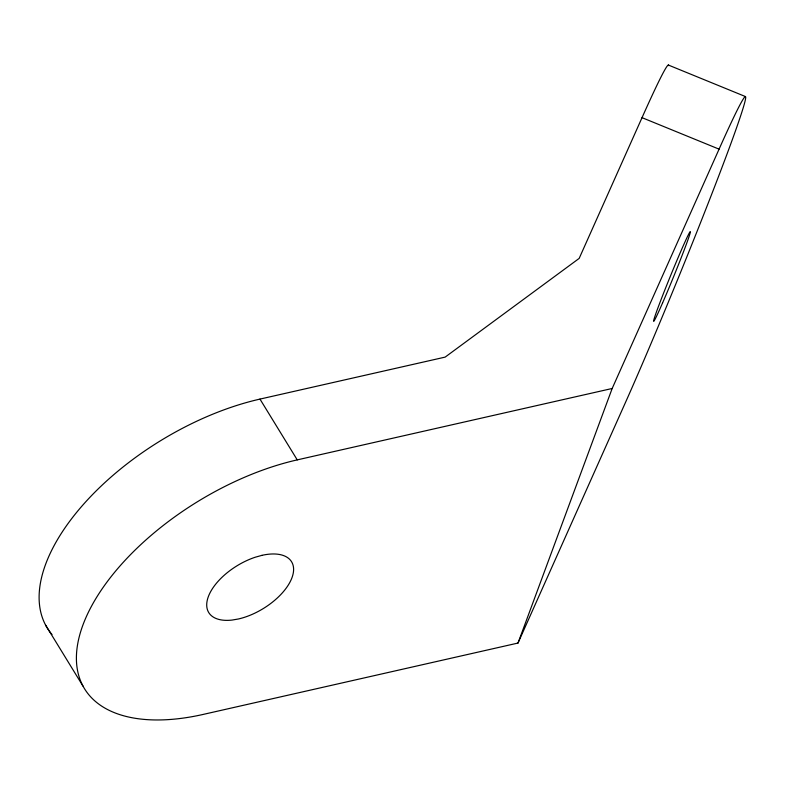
<?xml version="1.0" encoding="UTF-8"?>
<svg xmlns="http://www.w3.org/2000/svg" width="785" height="785" viewBox="0 0 785 785"><rect width="100%" height="100%" fill="white"/><g stroke="black" fill="none" stroke-linecap="round" stroke-linejoin="round"><path stroke-width="1.18" d="M518.002 643.052L612.172 388.487L719.08 149.15A194.317 6.398 -67.8 0 1 728.774 149.327A194.317 6.398 -67.8 0 1 624.909 403.725L518.002 643.052L203.079 714.448A194.317 100.382 -31.5 0 1 82.896 625.086A194.317 100.382 -31.5 0 1 297.24 459.882L612.172 388.487M668.702 65.626A194.317 6.398 -67.8 0 0 642.032 117.662L579.173 258.393L445.144 357.116L259.972 399.094A194.317 100.382 -31.5 0 0 83.259 504.578A194.317 100.382 -31.5 0 0 52.006 634.525M668.398 65.057L745.436 96.555M642.032 117.662L719.08 149.15M259.972 399.094L297.24 459.882M45.667 625.213L82.935 686.011M662.589 302.892L660.224 308.26A48.582 1.599 -67.8 0 1 657.801 308.22A48.582 1.599 -67.8 0 1 683.764 244.616L685.845 240.033A48.582 1.599 -67.8 0 1 686.188 244.655A48.582 1.599 -67.8 0 1 662.589 302.892M261.935 555.348L255.243 557.222A48.582 25.091 -31.5 0 0 208.339 596.649A48.582 25.091 -31.5 0 0 231.987 620.081L238.385 618.992A48.582 25.091 -31.5 0 0 291.981 577.691A48.582 25.091 -31.5 0 0 261.935 555.348"/></g></svg>
